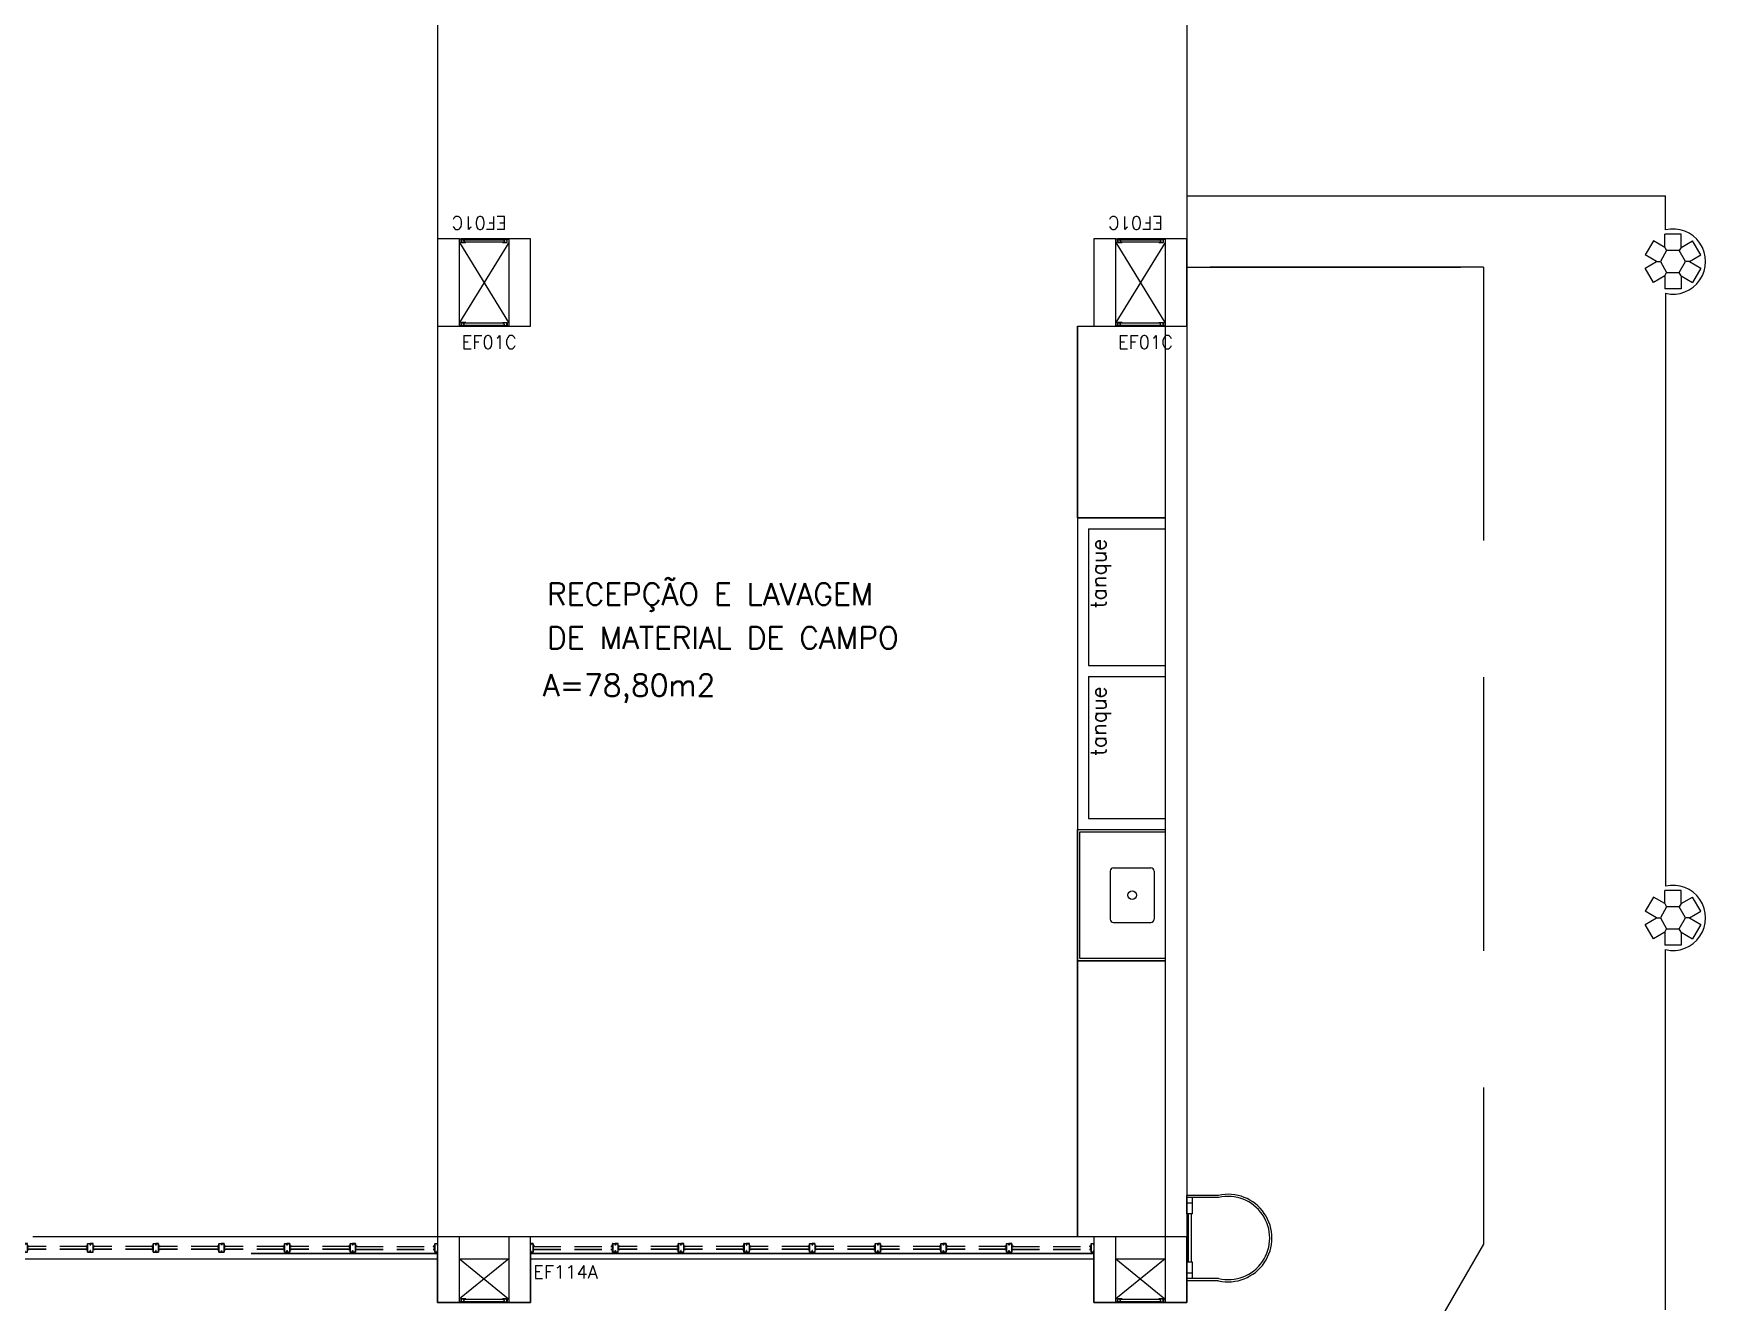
# Model space of a CAD drawing. Header units: millimetres. Extents: x 2046 to 2564, y 885 to 1120.
# Drawn here: x 2267.17 to 2282.45, y 949.25 to 960.85 of the extents above; entities that cross this region are included whole.
import ezdxf

# ---------------------------------------------------------------- set-up
doc = ezdxf.new("R2010")
doc.units = ezdxf.units.MM
doc.header["$LTSCALE"] = 10
doc.linetypes.add('HIDDEN', pattern=[0.375, 0.25, -0.125])
for name, color, linetype in [('AR-ALV', 2, 'Continuous'), ('AR-BANCADAS', 1, 'Continuous'), ('AR-ESQ', 1, 'Continuous'), ('AR-ESTC', 3, 'Continuous'), ('AR-ESTMA-C', 3, 'Continuous'), ('AR-PISO', 1, 'Continuous'), ('AR-PROJ', 1, 'HIDDEN'), ('AR-SHAFT', 1, 'Continuous'), ('BC- VISTA', 1, 'Continuous'), ('BC-CUBA', 1, 'Continuous'), ('coz1', 1, 'Continuous'), ('DT-ESQ-PERFIL CADEIRA-C', 2, 'Continuous'), ('DT-ESQ-PERFIL CADEIRA-V', 1, 'Continuous'), ('DT-ESQ-VENEZIANA-C', 1, 'Continuous'), ('DT-ESQ-VENEZIANA-V', 1, 'Continuous'), ('DT-ESQ-VIDRO-PROJ', 1, 'HIDDEN'), ('DT-TXTESQ', 2, 'Continuous'), ('DT-TXTMOD', 1, 'Continuous'), ('EQUIPAMENTO', 2, 'Continuous'), ('Área', 2, 'Continuous')]:
    doc.layers.add(name, color=color, linetype=linetype)
doc.styles.add('S10', font='simplex.shx', dxfattribs={"height": 0.1})
doc.styles.add('S12', font='simplex.shx', dxfattribs={"width": 1.1, "height": 0.12})
doc.styles.add('S14', font='simplex.shx', dxfattribs={"width": 1.1, "height": 0.14})
doc.styles.add('UNB-100', font='simplex.shx', dxfattribs={"height": 0.2})

# ---------------------------------------------------------------- blocks, each defined once
blk = doc.blocks.new('CUBAbnc-01P')
at = {"layer": 'coz1'}
for p, q in [((-0.25, -0.4705), (-0.25, -0.1305)), ((-0.22, -0.1005), (0.22, -0.1005)), ((0.25, -0.4705), (0.25, -0.1305)), ((-0.22, -0.5005), (0.22, -0.5005))]:
    blk.add_line(p, q, dxfattribs=at)
blk.add_circle((0, -0.3005), 0.04, dxfattribs=at)
for centre, start, end in [((-0.22, -0.1305), 90, 180), ((0.22, -0.1305), 0, 90), ((-0.22, -0.4705), 180, 270), ((0.22, -0.4705), 270, 0)]:
    blk.add_arc(centre, 0.03, start, end, dxfattribs=at)
blk = doc.blocks.new('BCP01')
at = {"layer": 'BC- VISTA'}
for p, q in [((0, -0.02), (0.78, -0.02)), ((0.78, -0.02), (0.78, -1.18)), ((0.78, -1.18), (0, -1.18))]:
    blk.add_line(p, q, dxfattribs=at)
blk.add_lwpolyline([(0.8, 0), (0.8, -1.2), (0, -1.2), (0, 0)], close=True, dxfattribs=at)
at = {"layer": 'BC-CUBA', "rotation": 90}
blk.add_blockref('CUBAbnc-01P', (0, -0.6), dxfattribs=at)
blk = doc.blocks.new('BCP19')
at = {"layer": 'BC- VISTA'}
blk.add_lwpolyline([(0.8, 0), (0.8, -2.525), (0, -2.525), (0, 0)], close=True, dxfattribs=at)
blk = doc.blocks.new('BCP16')
at = {"layer": 'BC- VISTA'}
blk.add_lwpolyline([(0.8, 0), (0.8, -1.75), (0, -1.75), (0, 0)], close=True, dxfattribs=at)
blk = doc.blocks.new('EF114A-P')
at = {"layer": 'DT-ESQ-VIDRO-PROJ', "ltscale": 0.1}
for p, q in [((0.026, -0.087), (0.748, -0.087)), ((0.026, -0.113), (0.748, -0.113)), ((0.026, -0.114), (0.748, -0.114)), ((1.348, -0.087), (0.801, -0.087)), ((1.348, -0.113), (0.801, -0.113)), ((1.348, -0.114), (0.801, -0.114)), ((1.948, -0.087), (1.401, -0.087)), ((1.948, -0.113), (1.401, -0.113)), ((1.948, -0.114), (1.401, -0.114)), ((2.548, -0.087), (2.001, -0.087)), ((2.548, -0.113), (2.001, -0.113)), ((2.548, -0.114), (2.001, -0.114)), ((3.148, -0.087), (2.601, -0.087)), ((3.148, -0.113), (2.601, -0.113)), ((3.148, -0.114), (2.601, -0.114)), ((3.748, -0.087), (3.201, -0.087)), ((3.748, -0.113), (3.201, -0.113)), ((3.748, -0.114), (3.201, -0.114)), ((4.348, -0.087), (3.801, -0.087)), ((4.348, -0.113), (3.801, -0.113)), ((4.348, -0.114), (3.801, -0.114)), ((4.401, -0.087), (5.123, -0.087)), ((4.401, -0.113), (5.123, -0.113)), ((4.401, -0.114), (5.123, -0.114))]:
    blk.add_line(p, q, dxfattribs=at)
for points in [[(0.025, -0.123), (0.025, -0.086), (0.038, -0.086, 1), (0.038, -0.083), (0.025, -0.083), (0.025, -0.062, 0.414214), (0.023, -0.06), (0.001, -0.06, 0.414214), (0, -0.062), (0, -0.075), (0.001, -0.075), (0.001, -0.062), (0.023, -0.062), (0.023, -0.083, 0.414214), (0.025, -0.084, 0.414214), (0.023, -0.086), (0.023, -0.123), (0.023, -0.139), (0.001, -0.139), (0.001, -0.125), (0, -0.125), (0, -0.139, 0.414214), (0.001, -0.14), (0.023, -0.14, 0.414214), (0.025, -0.139)], [(0.04, -0.086), (0.026, -0.086, 0.414214), (0.025, -0.087), (0.025, -0.114, 0.414214), (0.026, -0.116), (0.04, -0.116), (0.04, -0.114), (0.026, -0.114), (0.026, -0.087), (0.04, -0.087)], [(0.75, -0.123), (0.75, -0.086), (0.737, -0.086, -1), (0.737, -0.083), (0.75, -0.083), (0.75, -0.062, -0.414214), (0.751, -0.06), (0.773, -0.06, -0.414214), (0.775, -0.062), (0.775, -0.075), (0.773, -0.075), (0.773, -0.062), (0.751, -0.062), (0.751, -0.083, -0.414214), (0.75, -0.084, -0.414214), (0.751, -0.086), (0.751, -0.123), (0.751, -0.139), (0.773, -0.139), (0.773, -0.125), (0.775, -0.125), (0.775, -0.139, -0.414214), (0.773, -0.14), (0.751, -0.14, -0.414214), (0.75, -0.139)], [(0.735, -0.086), (0.748, -0.086, -0.414214), (0.75, -0.087), (0.75, -0.114, -0.414214), (0.748, -0.116), (0.735, -0.116), (0.735, -0.114), (0.748, -0.114), (0.748, -0.087), (0.735, -0.087)], [(0.8, -0.123), (0.8, -0.086), (0.813, -0.086, 1), (0.813, -0.083), (0.8, -0.083), (0.8, -0.062, 0.414214), (0.798, -0.06), (0.776, -0.06, 0.414214), (0.775, -0.062), (0.775, -0.075), (0.776, -0.075), (0.776, -0.062), (0.798, -0.062), (0.798, -0.083, 0.414214), (0.8, -0.084, 0.414214), (0.798, -0.086), (0.798, -0.123), (0.798, -0.139), (0.776, -0.139), (0.776, -0.125), (0.775, -0.125), (0.775, -0.139, 0.414214), (0.776, -0.14), (0.798, -0.14, 0.414214), (0.8, -0.139)], [(0.815, -0.086), (0.801, -0.086, 0.414214), (0.8, -0.087), (0.8, -0.114, 0.414214), (0.801, -0.116), (0.815, -0.116), (0.815, -0.114), (0.801, -0.114), (0.801, -0.087), (0.815, -0.087)], [(1.35, -0.123), (1.35, -0.086), (1.336, -0.086, -1), (1.336, -0.083), (1.35, -0.083), (1.35, -0.062, -0.414214), (1.351, -0.06), (1.373, -0.06, -0.414214), (1.375, -0.062), (1.375, -0.075), (1.373, -0.075), (1.373, -0.062), (1.351, -0.062), (1.351, -0.083, -0.414214), (1.35, -0.084, -0.414214), (1.351, -0.086), (1.351, -0.123), (1.351, -0.139), (1.373, -0.139), (1.373, -0.125), (1.375, -0.125), (1.375, -0.139, -0.414214), (1.373, -0.14), (1.351, -0.14, -0.414214), (1.35, -0.139)], [(1.335, -0.086), (1.348, -0.086, -0.414214), (1.35, -0.087), (1.35, -0.114, -0.414214), (1.348, -0.116), (1.335, -0.116), (1.335, -0.114), (1.348, -0.114), (1.348, -0.087), (1.335, -0.087)], [(1.4, -0.123), (1.4, -0.086), (1.413, -0.086, 1), (1.413, -0.083), (1.4, -0.083), (1.4, -0.062, 0.414214), (1.398, -0.06), (1.376, -0.06, 0.414214), (1.375, -0.062), (1.375, -0.075), (1.376, -0.075), (1.376, -0.062), (1.398, -0.062), (1.398, -0.083, 0.414214), (1.4, -0.084, 0.414214), (1.398, -0.086), (1.398, -0.123), (1.398, -0.139), (1.376, -0.139), (1.376, -0.125), (1.375, -0.125), (1.375, -0.139, 0.414214), (1.376, -0.14), (1.398, -0.14, 0.414214), (1.4, -0.139)], [(1.415, -0.086), (1.401, -0.086, 0.414214), (1.4, -0.087), (1.4, -0.114, 0.414214), (1.401, -0.116), (1.415, -0.116), (1.415, -0.114), (1.401, -0.114), (1.401, -0.087), (1.415, -0.087)], [(1.95, -0.123), (1.95, -0.086), (1.936, -0.086, -1), (1.936, -0.083), (1.95, -0.083), (1.95, -0.062, -0.414214), (1.951, -0.06), (1.973, -0.06, -0.414214), (1.975, -0.062), (1.975, -0.075), (1.973, -0.075), (1.973, -0.062), (1.951, -0.062), (1.951, -0.083, -0.414214), (1.95, -0.084, -0.414214), (1.951, -0.086), (1.951, -0.123), (1.951, -0.139), (1.973, -0.139), (1.973, -0.125), (1.975, -0.125), (1.975, -0.139, -0.414214), (1.973, -0.14), (1.951, -0.14, -0.414214), (1.95, -0.139)], [(1.935, -0.086), (1.948, -0.086, -0.414214), (1.95, -0.087), (1.95, -0.114, -0.414214), (1.948, -0.116), (1.935, -0.116), (1.935, -0.114), (1.948, -0.114), (1.948, -0.087), (1.935, -0.087)], [(2, -0.123), (2, -0.086), (2.013, -0.086, 1), (2.013, -0.083), (2, -0.083), (2, -0.062, 0.414214), (1.998, -0.06), (1.976, -0.06, 0.414214), (1.975, -0.062), (1.975, -0.075), (1.976, -0.075), (1.976, -0.062), (1.998, -0.062), (1.998, -0.083, 0.414214), (2, -0.084, 0.414214), (1.998, -0.086), (1.998, -0.123), (1.998, -0.139), (1.976, -0.139), (1.976, -0.125), (1.975, -0.125), (1.975, -0.139, 0.414214), (1.976, -0.14), (1.998, -0.14, 0.414214), (2, -0.139)], [(2.015, -0.086), (2.001, -0.086, 0.414214), (2, -0.087), (2, -0.114, 0.414214), (2.001, -0.116), (2.015, -0.116), (2.015, -0.114), (2.001, -0.114), (2.001, -0.087), (2.015, -0.087)], [(2.55, -0.123), (2.55, -0.086), (2.536, -0.086, -1), (2.536, -0.083), (2.55, -0.083), (2.55, -0.062, -0.414214), (2.551, -0.06), (2.573, -0.06, -0.414214), (2.575, -0.062), (2.575, -0.075), (2.573, -0.075), (2.573, -0.062), (2.551, -0.062), (2.551, -0.083, -0.414214), (2.55, -0.084, -0.414214), (2.551, -0.086), (2.551, -0.123), (2.551, -0.139), (2.573, -0.139), (2.573, -0.125), (2.575, -0.125), (2.575, -0.139, -0.414214), (2.573, -0.14), (2.551, -0.14, -0.414214), (2.55, -0.139)], [(2.535, -0.086), (2.548, -0.086, -0.414214), (2.55, -0.087), (2.55, -0.114, -0.414214), (2.548, -0.116), (2.535, -0.116), (2.535, -0.114), (2.548, -0.114), (2.548, -0.087), (2.535, -0.087)], [(2.6, -0.123), (2.6, -0.086), (2.613, -0.086, 1), (2.613, -0.083), (2.6, -0.083), (2.6, -0.062, 0.414214), (2.598, -0.06), (2.576, -0.06, 0.414214), (2.575, -0.062), (2.575, -0.075), (2.576, -0.075), (2.576, -0.062), (2.598, -0.062), (2.598, -0.083, 0.414214), (2.6, -0.084, 0.414214), (2.598, -0.086), (2.598, -0.123), (2.598, -0.139), (2.576, -0.139), (2.576, -0.125), (2.575, -0.125), (2.575, -0.139, 0.414214), (2.576, -0.14), (2.598, -0.14, 0.414214), (2.6, -0.139)], [(2.615, -0.086), (2.601, -0.086, 0.414214), (2.6, -0.087), (2.6, -0.114, 0.414214), (2.601, -0.116), (2.615, -0.116), (2.615, -0.114), (2.601, -0.114), (2.601, -0.087), (2.615, -0.087)], [(3.15, -0.123), (3.15, -0.086), (3.136, -0.086, -1), (3.136, -0.083), (3.15, -0.083), (3.15, -0.062, -0.414214), (3.151, -0.06), (3.173, -0.06, -0.414214), (3.175, -0.062), (3.175, -0.075), (3.173, -0.075), (3.173, -0.062), (3.151, -0.062), (3.151, -0.083, -0.414214), (3.15, -0.084, -0.414214), (3.151, -0.086), (3.151, -0.123), (3.151, -0.139), (3.173, -0.139), (3.173, -0.125), (3.175, -0.125), (3.175, -0.139, -0.414214), (3.173, -0.14), (3.151, -0.14, -0.414214), (3.15, -0.139)], [(3.135, -0.086), (3.148, -0.086, -0.414214), (3.15, -0.087), (3.15, -0.114, -0.414214), (3.148, -0.116), (3.135, -0.116), (3.135, -0.114), (3.148, -0.114), (3.148, -0.087), (3.135, -0.087)], [(3.2, -0.123), (3.2, -0.086), (3.213, -0.086, 1), (3.213, -0.083), (3.2, -0.083), (3.2, -0.062, 0.414214), (3.198, -0.06), (3.176, -0.06, 0.414214), (3.175, -0.062), (3.175, -0.075), (3.176, -0.075), (3.176, -0.062), (3.198, -0.062), (3.198, -0.083, 0.414214), (3.2, -0.084, 0.414214), (3.198, -0.086), (3.198, -0.123), (3.198, -0.139), (3.176, -0.139), (3.176, -0.125), (3.175, -0.125), (3.175, -0.139, 0.414214), (3.176, -0.14), (3.198, -0.14, 0.414214), (3.2, -0.139)], [(3.215, -0.086), (3.201, -0.086, 0.414214), (3.2, -0.087), (3.2, -0.114, 0.414214), (3.201, -0.116), (3.215, -0.116), (3.215, -0.114), (3.201, -0.114), (3.201, -0.087), (3.215, -0.087)], [(3.75, -0.123), (3.75, -0.086), (3.736, -0.086, -1), (3.736, -0.083), (3.75, -0.083), (3.75, -0.062, -0.414214), (3.751, -0.06), (3.773, -0.06, -0.414214), (3.775, -0.062), (3.775, -0.075), (3.773, -0.075), (3.773, -0.062), (3.751, -0.062), (3.751, -0.083, -0.414214), (3.75, -0.084, -0.414214), (3.751, -0.086), (3.751, -0.123), (3.751, -0.139), (3.773, -0.139), (3.773, -0.125), (3.775, -0.125), (3.775, -0.139, -0.414214), (3.773, -0.14), (3.751, -0.14, -0.414214), (3.75, -0.139)], [(3.735, -0.086), (3.748, -0.086, -0.414214), (3.75, -0.087), (3.75, -0.114, -0.414214), (3.748, -0.116), (3.735, -0.116), (3.735, -0.114), (3.748, -0.114), (3.748, -0.087), (3.735, -0.087)], [(3.8, -0.123), (3.8, -0.086), (3.813, -0.086, 1), (3.813, -0.083), (3.8, -0.083), (3.8, -0.062, 0.414214), (3.798, -0.06), (3.776, -0.06, 0.414214), (3.775, -0.062), (3.775, -0.075), (3.776, -0.075), (3.776, -0.062), (3.798, -0.062), (3.798, -0.083, 0.414214), (3.8, -0.084, 0.414214), (3.798, -0.086), (3.798, -0.123), (3.798, -0.139), (3.776, -0.139), (3.776, -0.125), (3.775, -0.125), (3.775, -0.139, 0.414214), (3.776, -0.14), (3.798, -0.14, 0.414214), (3.8, -0.139)], [(3.815, -0.086), (3.801, -0.086, 0.414214), (3.8, -0.087), (3.8, -0.114, 0.414214), (3.801, -0.116), (3.815, -0.116), (3.815, -0.114), (3.801, -0.114), (3.801, -0.087), (3.815, -0.087)], [(4.35, -0.123), (4.35, -0.086), (4.336, -0.086, -1), (4.336, -0.083), (4.35, -0.083), (4.35, -0.062, -0.414214), (4.351, -0.06), (4.373, -0.06, -0.414214), (4.375, -0.062), (4.375, -0.075), (4.373, -0.075), (4.373, -0.062), (4.351, -0.062), (4.351, -0.083, -0.414214), (4.35, -0.084, -0.414214), (4.351, -0.086), (4.351, -0.123), (4.351, -0.139), (4.373, -0.139), (4.373, -0.125), (4.375, -0.125), (4.375, -0.139, -0.414214), (4.373, -0.14), (4.351, -0.14, -0.414214), (4.35, -0.139)], [(4.335, -0.086), (4.348, -0.086, -0.414214), (4.35, -0.087), (4.35, -0.114, -0.414214), (4.348, -0.116), (4.335, -0.116), (4.335, -0.114), (4.348, -0.114), (4.348, -0.087), (4.335, -0.087)], [(4.4, -0.123), (4.4, -0.086), (4.413, -0.086, 1), (4.413, -0.083), (4.4, -0.083), (4.4, -0.062, 0.414214), (4.398, -0.06), (4.376, -0.06, 0.414214), (4.375, -0.062), (4.375, -0.075), (4.376, -0.075), (4.376, -0.062), (4.398, -0.062), (4.398, -0.083, 0.414214), (4.4, -0.084, 0.414214), (4.398, -0.086), (4.398, -0.123), (4.398, -0.139), (4.376, -0.139), (4.376, -0.125), (4.375, -0.125), (4.375, -0.139, 0.414214), (4.376, -0.14), (4.398, -0.14, 0.414214), (4.4, -0.139)], [(4.415, -0.086), (4.401, -0.086, 0.414214), (4.4, -0.087), (4.4, -0.114, 0.414214), (4.401, -0.116), (4.415, -0.116), (4.415, -0.114), (4.401, -0.114), (4.401, -0.087), (4.415, -0.087)], [(5.125, -0.123), (5.125, -0.086), (5.111, -0.086, -1), (5.111, -0.083), (5.125, -0.083), (5.125, -0.062, -0.414214), (5.126, -0.06), (5.148, -0.06, -0.414214), (5.15, -0.062), (5.15, -0.075), (5.148, -0.075), (5.148, -0.062), (5.126, -0.062), (5.126, -0.083, -0.414214), (5.125, -0.084, -0.414214), (5.126, -0.086), (5.126, -0.123), (5.126, -0.139), (5.148, -0.139), (5.148, -0.125), (5.15, -0.125), (5.15, -0.139, -0.414214), (5.148, -0.14), (5.126, -0.14, -0.414214), (5.125, -0.139)], [(5.11, -0.086), (5.123, -0.086, -0.414214), (5.125, -0.087), (5.125, -0.114, -0.414214), (5.123, -0.116), (5.11, -0.116), (5.11, -0.114), (5.123, -0.114), (5.123, -0.087), (5.11, -0.087)]]:
    blk.add_lwpolyline(points, format="xyb", close=True, dxfattribs=at)
for points in [[(0.025, -0.084), (0.038, -0.084)], [(0.75, -0.084), (0.737, -0.084)], [(0.8, -0.084), (0.813, -0.084)], [(1.35, -0.084), (1.336, -0.084)], [(1.4, -0.084), (1.413, -0.084)], [(1.95, -0.084), (1.936, -0.084)], [(2, -0.084), (2.013, -0.084)], [(2.55, -0.084), (2.536, -0.084)], [(2.6, -0.084), (2.613, -0.084)], [(3.15, -0.084), (3.136, -0.084)], [(3.2, -0.084), (3.213, -0.084)], [(3.75, -0.084), (3.736, -0.084)], [(3.8, -0.084), (3.813, -0.084)], [(4.35, -0.084), (4.336, -0.084)], [(4.4, -0.084), (4.413, -0.084)], [(5.125, -0.084), (5.111, -0.084)]]:
    blk.add_lwpolyline(points, dxfattribs=at)
at = {"layer": 'DT-TXTESQ', "ltscale": 0.1, "style": 'S12'}
blk.add_text('EF114A', height=0.12, dxfattribs=at).set_placement((0.023, -0.38))
at = {"layer": 'DT-TXTMOD', "ltscale": 0.1, "style": 'S10', "flags": 3}
for tag, p in [('M18', (0.025, -0.28)), ('M19', (0.425, -0.28)), ('M20', (0.827, -0.28)), ('M21', (1.229, -0.28)), ('M22', (1.631, -0.28)), ('M23', (2.032, -0.28)), ('M24', (2.434, -0.28)), ('M25', (2.836, -0.28)), ('M26', (3.238, -0.28))]:
    blk.add_attdef(tag, p, '', height=0.1, dxfattribs=at)
blk = doc.blocks.new('EF01C-P')
at = {"layer": 'DT-ESQ-PERFIL CADEIRA-C', "ltscale": 0.1}
for points in [[(0.01, 0.002), (0.01, 0.003), (0.002, 0.003, 1), (0.002, 0), (0.015, 0, 0.414214), (0.016, 0.002), (0.016, 0.033), (0.043, 0.033)], [(0.043, 0.006), (0.018, 0.006), (0.018, 0.016), (0.016, 0.016), (0.016, 0.006, 0.414214), (0.018, 0.005), (0.043, 0.005), (0.056, 0.005, 1), (0.056, 0.008), (0.043, 0.008), (0.043, 0.02), (0.043, 0.032), (0.056, 0.032, 1), (0.056, 0.035), (0.043, 0.035), (0.016, 0.035, 0.414214), (0.015, 0.033), (0.015, 0.002), (0.002, 0.002)], [(0.041, 0.02), (0.041, 0.032, -0.414214), (0.043, 0.033), (0.056, 0.033)], [(0.041, 0.02), (0.041, 0.008, 0.414214), (0.043, 0.006), (0.056, 0.006)], [(0.407, 0.006), (0.432, 0.006), (0.432, 0.016), (0.433, 0.016), (0.433, 0.006, -0.414214), (0.432, 0.005), (0.407, 0.005), (0.394, 0.005, -1), (0.394, 0.008), (0.407, 0.008), (0.407, 0.02), (0.407, 0.032), (0.394, 0.032, -1), (0.394, 0.035), (0.407, 0.035), (0.433, 0.035, -0.414214), (0.435, 0.033), (0.435, 0.002), (0.448, 0.002)], [(0.409, 0.02), (0.409, 0.032, 0.414214), (0.407, 0.033), (0.394, 0.033)], [(0.409, 0.02), (0.409, 0.008, -0.414214), (0.407, 0.006), (0.394, 0.006)], [(0.44, 0.002), (0.44, 0.003), (0.448, 0.003, -1), (0.448, 0), (0.435, 0, -0.414214), (0.433, 0.002), (0.433, 0.033), (0.407, 0.033)]]:
    blk.add_lwpolyline(points, format="xyb", dxfattribs=at)
at = {"layer": 'DT-ESQ-PERFIL CADEIRA-V', "ltscale": 0.1}
blk.add_line((0.015, 0), (0.435, 0), dxfattribs=at)
at = {"layer": 'DT-ESQ-VENEZIANA-C', "ltscale": 0.1}
for p, q in [((0.043, 0.011), (0.407, 0.011)), ((0.043, 0.009), (0.407, 0.009))]:
    blk.add_line(p, q, dxfattribs=at)
at = {"layer": 'DT-ESQ-VENEZIANA-V', "ltscale": 0.1}
blk.add_line((0.043, 0.031), (0.407, 0.031), dxfattribs=at)
at = {"layer": 'DT-TXTESQ', "ltscale": 0.1, "style": 'S12'}
blk.add_text('EF01C', height=0.12, dxfattribs=at).set_placement((0.019, -0.205))
at = {"layer": 'DT-TXTMOD', "ltscale": 0.1, "style": 'S10', "flags": 3}
blk.add_attdef('EF01C', (0.021, -0.14), '', height=0.1, dxfattribs=at)
blk = doc.blocks.new('escada tipo marinheiro')
at = {"layer": 'EQUIPAMENTO'}
for p, q in [((-0.338, 0.01), (-0.05, 0.01)), ((-0.05, 0.01), (-0.05, -0.16)), ((-0.34, -0.01), (-0.05, -0.01)), ((-0.1, -0.01), (-0.1, -0.16)), ((-0.1, -0.06), (-0.05, -0.06)), ((-0.1, -0.16), (-0.05, -0.16)), ((-0.09, -0.6), (-0.09, -0.16)), ((-0.06, -0.6), (-0.06, -0.16)), ((-0.1, -0.6), (-0.05, -0.6)), ((-0.1, -0.6), (-0.1, -0.75)), ((-0.05, -0.6), (-0.05, -0.77)), ((-0.34, -0.75), (-0.05, -0.75)), ((-0.1, -0.7), (-0.05, -0.7)), ((-0.338, -0.77), (-0.05, -0.77))]:
    blk.add_line(p, q, dxfattribs=at)
for radius, start, end in [(0.4, 77.1777, 282.8223), (0.38, 76.8427, 283.1573)]:
    blk.add_arc((-0.427, -0.38), radius, start, end, dxfattribs=at)
blk = doc.blocks.new('pilar15')
at = {"layer": 'AR-ESTMA-C'}
for p, q in [((-0.179, 0.19), (-0.254, 0.06)), ((-0.075, 0.13), (-0.179, 0.19)), ((0.075, 0.25), (-0.075, 0.25)), ((-0.075, 0.13), (-0.075, 0.25)), ((0.075, 0.13), (0.075, 0.25)), ((0.075, 0.13), (0.179, 0.19)), ((0.254, 0.06), (0.179, 0.19)), ((-0.15, 0), (-0.254, 0.06)), ((-0.254, -0.06), (-0.15, 0)), ((-0.15, 0), (-0.115, 0)), ((-0.075, 0.13), (-0.058, 0.1)), ((0.075, 0.13), (0.058, 0.1)), ((0.15, 0), (0.115, 0)), ((0.15, 0), (0.254, 0.06)), ((0.15, 0), (0.254, -0.06)), ((-0.179, -0.19), (-0.254, -0.06)), ((-0.075, -0.13), (-0.179, -0.19)), ((-0.075, -0.13), (-0.058, -0.1)), ((-0.075, -0.13), (-0.075, -0.25)), ((0.075, -0.13), (0.058, -0.1)), ((0.075, -0.13), (0.179, -0.19)), ((0.075, -0.13), (0.075, -0.25)), ((0.254, -0.06), (0.179, -0.19)), ((0.075, -0.25), (-0.075, -0.25))]:
    blk.add_line(p, q, dxfattribs=at)
blk.add_lwpolyline([(0.058, 0.1), (-0.058, 0.1), (-0.115, 0), (-0.058, -0.1), (0.058, -0.1), (0.115, 0)], close=True, dxfattribs=at)

msp = doc.modelspace()

# ---------------------------------------------------------------- linework, layer by layer
msp.add_line((2276.861, 949.702), (2274.955, 949.702))
at = {"layer": 'AR-ALV'}
for p, q in [((2277.711, 965.902), (2277.711, 949.252)), ((2277.711, 965.902), (2277.711, 949.252)), ((2277.711, 965.902), (2277.711, 949.252)), ((2277.511, 958.177), (2277.511, 949.852)), ((2277.511, 949.852), (2267.161, 949.852)), ((2269.156, 949.702), (2270.861, 949.702)), ((2270.861, 949.702), (2269.156, 949.702)), ((2270.861, 949.252), (2270.861, 949.702)), ((2270.861, 949.252), (2270.861, 949.702)), ((2270.861, 949.252), (2270.861, 949.702)), ((2271.711, 949.702), (2271.711, 949.252)), ((2271.711, 949.702), (2276.861, 949.702)), ((2271.711, 949.702), (2271.711, 949.252)), ((2276.861, 949.702), (2271.711, 949.702)), ((2271.711, 949.702), (2271.711, 949.252)), ((2276.861, 949.252), (2276.861, 949.702)), ((2276.861, 949.252), (2276.861, 949.702)), ((2276.861, 949.252), (2276.861, 949.702)), ((2265.711, 949.652), (2270.861, 949.652)), ((2271.061, 949.652), (2271.511, 949.652)), ((2271.711, 949.652), (2276.861, 949.652)), ((2277.061, 949.652), (2277.511, 949.652)), ((2270.861, 949.252), (2271.711, 949.252)), ((2271.711, 949.252), (2270.861, 949.252)), ((2276.861, 949.252), (2277.711, 949.252)), ((2277.711, 949.252), (2276.861, 949.252))]:
    msp.add_line(p, q, dxfattribs=at)
at = {"layer": 'AR-BANCADAS'}
for p, q in [((2276.711, 958.177), (2276.711, 949.852)), ((2276.711, 958.177), (2276.861, 958.177)), ((2276.711, 956.427), (2277.511, 956.427)), ((2276.811, 956.327), (2276.811, 955.077)), ((2276.811, 956.327), (2277.511, 956.327)), ((2276.811, 955.077), (2277.511, 955.077)), ((2276.811, 954.977), (2277.511, 954.977)), ((2276.811, 954.977), (2276.811, 953.677)), ((2276.811, 953.677), (2277.511, 953.677))]:
    msp.add_line(p, q, dxfattribs=at)
at = {"layer": 'AR-ESTC'}
for points in [[(2271.061, 958.177), (2271.061, 958.977), (2270.861, 958.977), (2270.861, 958.177)], [(2271.711, 958.177), (2271.711, 958.977), (2271.511, 958.977), (2271.511, 958.177)], [(2277.061, 958.177), (2277.061, 958.977), (2276.861, 958.977), (2276.861, 958.177)], [(2277.711, 958.177), (2277.711, 958.977), (2277.511, 958.977), (2277.511, 958.177)], [(2271.061, 949.252), (2271.061, 949.852), (2270.861, 949.852), (2270.861, 949.252)], [(2271.711, 949.252), (2271.711, 949.852), (2271.511, 949.852), (2271.511, 949.252)], [(2277.061, 949.252), (2277.061, 949.852), (2276.861, 949.852), (2276.861, 949.252)], [(2277.711, 949.252), (2277.711, 949.852), (2277.511, 949.852), (2277.511, 949.252)]]:
    msp.add_lwpolyline(points, close=True, dxfattribs=at)
at = {"layer": 'AR-PISO'}
for p, q in [((2270.861, 961.702), (2270.861, 949.852)), ((2277.711, 959.369), (2282.086, 959.369)), ((2277.711, 959.369), (2282.086, 959.369)), ((2282.086, 959.06), (2282.086, 959.369)), ((2282.086, 959.06), (2282.086, 959.369)), ((2282.086, 959.06), (2282.086, 959.369)), ((2282.086, 958.479), (2282.086, 953.059)), ((2282.086, 958.479), (2282.086, 953.059)), ((2282.086, 958.479), (2282.086, 953.059)), ((2282.086, 949.186), (2282.086, 952.479)), ((2282.086, 949.186), (2282.086, 952.479)), ((2282.086, 949.186), (2282.086, 952.479))]:
    msp.add_line(p, q, dxfattribs=at)
at = {"layer": 'AR-PISO', "ltscale": 10}
msp.add_line((2277.711, 959.377), (2277.711, 958.977), dxfattribs=at)
at = {"layer": 'AR-PISO'}
for centre, start in [((2282.154, 958.769), 256.8287), ((2282.154, 958.769), 256.8287), ((2282.154, 958.769), 256.8287), ((2282.154, 952.769), 256.8317), ((2282.154, 952.769), 256.8317), ((2282.154, 952.769), 256.8317)]:
    msp.add_arc(centre, 0.298, start, 103.1713, dxfattribs=at)
at = {"layer": 'AR-PROJ'}
for p, q in [((2277.711, 958.719), (2280.422, 958.719)), ((2280.422, 958.719), (2277.711, 958.719)), ((2280.422, 958.719), (2280.422, 949.786)), ((2280.422, 958.719), (2280.422, 949.786)), ((2280.422, 958.719), (2280.422, 949.786)), ((2280.422, 949.786), (2278.714, 946.827)), ((2280.422, 949.786), (2278.714, 946.827)), ((2280.422, 949.786), (2278.714, 946.827))]:
    msp.add_line(p, q, dxfattribs=at)
at = {"layer": 'AR-SHAFT'}
for p, q in [((2271.511, 958.944), (2271.062, 958.212)), ((2271.062, 958.942), (2271.509, 958.212)), ((2277.511, 958.944), (2277.062, 958.212)), ((2277.062, 958.942), (2277.509, 958.212)), ((2271.061, 949.652), (2271.509, 949.287)), ((2271.511, 949.652), (2271.062, 949.287)), ((2277.061, 949.652), (2277.509, 949.287)), ((2277.511, 949.652), (2277.062, 949.287))]:
    msp.add_line(p, q, dxfattribs=at)

# ---------------------------------------------------------------- block references
at = {"layer": 'AR-BANCADAS'}
for name, p in [('BCP16', (2276.711, 958.177)), ('BCP19', (2276.711, 952.377))]:
    msp.add_blockref(name, p, dxfattribs=at)
at = {"layer": 'AR-BANCADAS', "rotation": 180}
msp.add_blockref('BCP01', (2277.511, 952.377), dxfattribs=at)
at = {"layer": 'AR-ESQ', "rotation": 180}
for p in [(2271.511, 958.977), (2277.511, 958.977)]:
    msp.add_blockref('EF01C-P', p, dxfattribs=at)
at = {"layer": 'AR-ESQ'}
for name, p in [('EF01C-P', (2271.061, 958.177)), ('EF01C-P', (2277.061, 958.177)), ('EF114A-P', (2265.711, 949.852)), ('EF114A-P', (2271.711, 949.852)), ('EF01C-P', (2271.061, 949.252)), ('EF01C-P', (2277.061, 949.252))]:
    msp.add_blockref(name, p, dxfattribs=at)
at = {"layer": 'AR-ESTMA-C', "ltscale": 0.25}
for p in [(2282.154, 958.769), (2282.154, 958.769), (2282.154, 958.769), (2282.154, 952.769), (2282.154, 952.769), (2282.154, 952.769)]:
    msp.add_blockref('pilar15', p, dxfattribs=at)
at = {"layer": 'EQUIPAMENTO', "rotation": 180}
msp.add_blockref('escada tipo marinheiro', (2277.661, 949.462), dxfattribs=at)

# ---------------------------------------------------------------- texts
at = {"layer": 'AR-BANCADAS', "style": 'S14'}
for p in [(2276.972, 955.598), (2276.972, 954.248)]:
    msp.add_text('tanque', height=0.14, rotation=90, dxfattribs=at).set_placement(p)
at = {"layer": 'Área', "style": 'UNB-100'}
for s, p in [('RECEPÇÃO E LAVAGEM', (2271.862, 955.629)), ('DE MATERIAL DE CAMPO', (2271.862, 955.229)), ('A=78,80m2', (2271.823, 954.796))]:
    msp.add_text(s, height=0.2, dxfattribs=at).set_placement(p)

doc.saveas('drawing.dxf')
